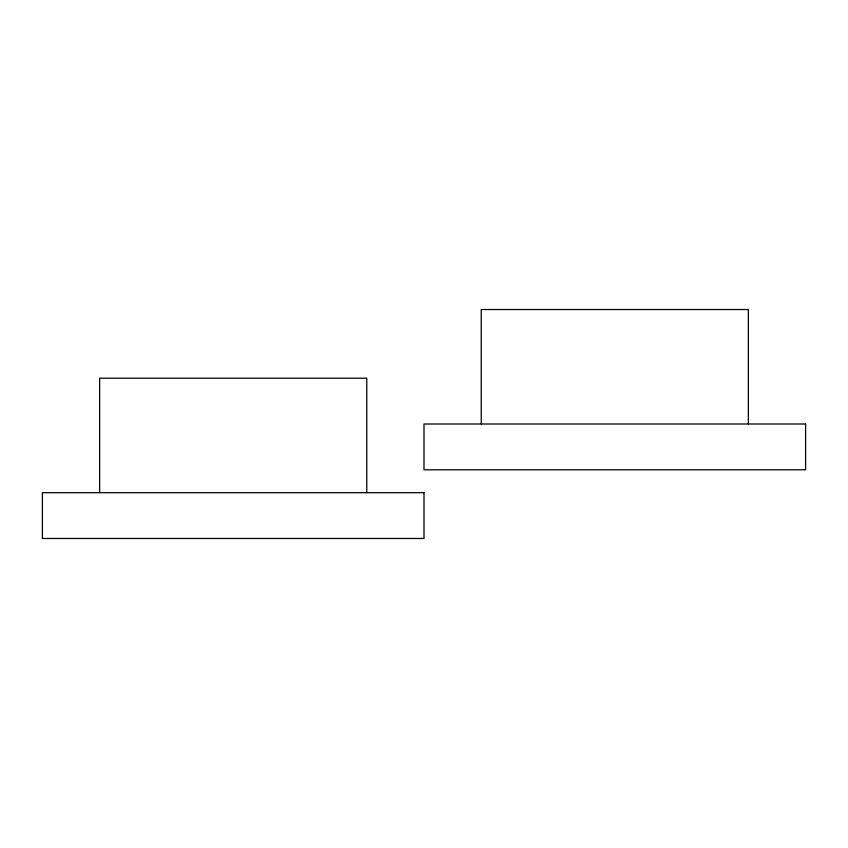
<?xml version="1.0" encoding="UTF-8"?>
<svg xmlns="http://www.w3.org/2000/svg" width="848" height="848" viewBox="0 0 848 848"><rect width="100%" height="100%" fill="white"/><g stroke="black" fill="none" stroke-linecap="round" stroke-linejoin="round"><path stroke-width="1.27" d="M748.36 424L748.36 309.52L481.24 309.52L481.24 424M366.76 492.688L366.76 378.208L99.64 378.208L99.64 492.688M805.6 424L424 424L424 469.792L805.6 469.792L805.6 424M424 492.688L42.4 492.688L42.4 538.48L424 538.48L424 492.688"/></g></svg>
